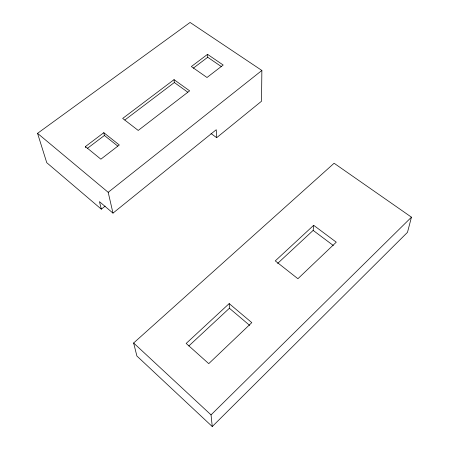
<?xml version="1.0" encoding="UTF-8"?>
<svg xmlns="http://www.w3.org/2000/svg" width="449" height="449" viewBox="0 0 449 449"><rect width="100%" height="100%" fill="white"/><g stroke="black" fill="none" stroke-linecap="round" stroke-linejoin="round"><path stroke-width="0.67" d="M105.156 206.108L101.322 209.172L46.758 162.701L37.548 133.336L190.09 22.45L261.868 70.471L261.526 101.221L216.671 137.686L211.036 133.544M277.622 263.428L313.161 230.393L313.671 225.314L336.267 242.174L297.895 278.722L275.271 260.891L313.671 225.314M411.452 217.17L407.49 232.335L212.254 426.55L136.889 356.012L133.634 343.002L334.112 163.251L411.452 217.17L211.041 414.887L212.254 426.55M188.838 345.954L229.4 308.255L229.181 303.591L186.167 343.44L208.746 363.645L251.799 322.635L229.181 303.591M101.322 209.172L99.459 201.652L112.991 213.123L216.244 129.733L216.671 137.686M112.991 213.123L108.192 192.318L261.868 70.471M87.207 148.501L104.409 135.475L103.803 132.685L85.411 146.582L85.686 147.687M124.861 119.99L174.335 82.526L174.032 79.647L122.672 118.435L138.219 130.44L189.652 90.85L174.032 79.647M193.266 68.197L207.713 57.253L207.539 54.34L191.358 66.559L207 77.497L223.192 65.032L207.539 54.34M207.713 57.253L221.576 66.749M174.335 82.526L187.682 92.112M313.161 230.393L333.315 245.502M103.803 132.685L119.311 144.988L100.873 159.182L85.411 146.582M104.409 135.475L117.728 146.065M37.548 133.336L108.192 192.318M229.4 308.255L249.678 325.39M133.634 343.002L211.041 414.887"/></g></svg>
